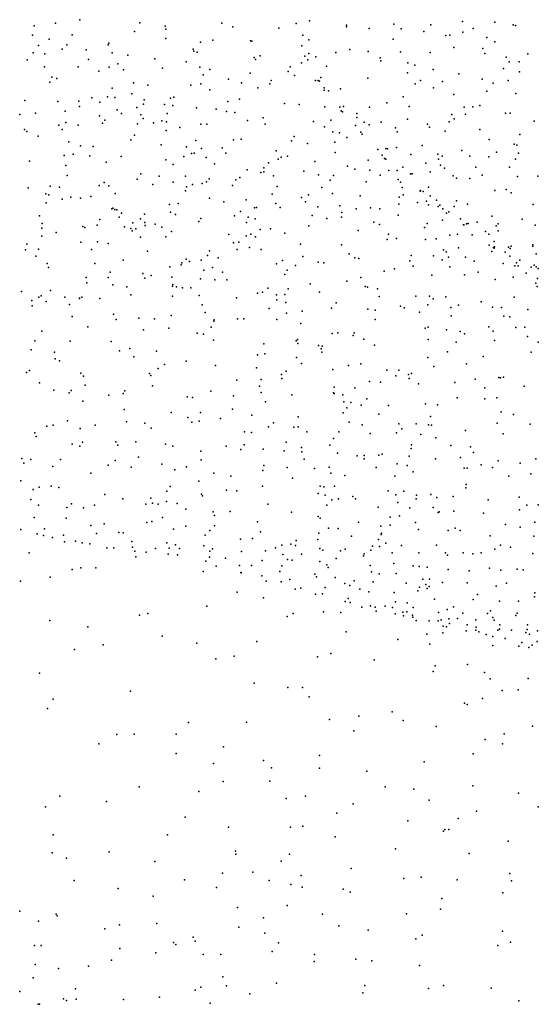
# Model space of a CAD drawing. Header units: metres. Extents: x -25 to 25, y -27.7 to 27.8.
# Drawn here: x -6.156 to -4.743, y -8.033 to -5.353 of the extents above; entities that cross this region are included whole.
import ezdxf

# ---------------------------------------------------------------- set-up
doc = ezdxf.new("R2010")
doc.units = ezdxf.units.M

msp = doc.modelspace()

# ---------------------------------------------------------------- linework, layer by layer
for p in [(-5.9915, -5.3529, 20.9897), (-5.3663, -5.3559, -6.1414), (-4.9499, -5.3578, 20.8876), (-6.1166, -5.3694, 0.1741), (-6.0585, -5.3626, -3.929), (-5.8428, -5.3852, -3.9385), (-5.8282, -5.3617, -6.2097), (-5.7594, -5.3706, -3.9383), (-5.7578, -5.3784, 0.7723), (-5.6055, -5.3626, 0.7432), (-5.5753, -5.3723, -6.1856), (-5.4499, -5.376, -3.8356), (-5.403, -5.3629, -3.5277), (-5.2657, -5.3674, -6.1381), (-5.2655, -5.3719, 0.5389), (-5.2043, -5.3769, -2.9377), (-5.1367, -5.3654, 15.9213), (-5.1171, -5.3775, -2.8253), (-5.0548, -5.3852, -1.4719), (-5.0362, -5.3665, -6.1751), (-4.9211, -5.3766, -6.218), (-4.8615, -5.3595, 16.2705), (-4.8121, -5.3667, -2.4709), (-4.8054, -5.3686, -6.2778), (-6.1206, -5.3946, 1.1394), (-6.0757, -5.4063, 0.9693), (-6.0124, -5.3944, -6.2105), (-5.7574, -5.4045, 16.4487), (-5.63, -5.4089, -1.2738), (-5.5273, -5.4101, 17.7536), (-5.5233, -5.4113, -3.9272), (-5.3846, -5.3952, -3.4269), (-5.3682, -5.4078, -4.0282), (-5.1385, -5.4055, -6.1697), (-4.9947, -5.396, -2.7024), (-4.9844, -5.3951, 0.3947), (-4.9491, -5.3866, -2.642), (-4.8836, -5.4018, -6.2897), (-6.1042, -5.4234, -0.3721), (-6.0398, -5.4332, 15.843), (-6.0276, -5.4211, 0.5429), (-5.9748, -5.4351, 0.3266), (-5.9151, -5.4211, 18.4377), (-5.9129, -5.4169, -1.1605), (-5.683, -5.4334, -4.0305), (-5.6817, -5.4386, -6.2222), (-5.6633, -5.4143, -3.9598), (-5.3876, -5.4238, -1.29), (-5.2561, -5.4339, -3.0634), (-4.973, -5.4283, -6.2614), (-4.894, -5.4311, -3.8746), (-4.8613, -5.4129, -2.5516), (-6.1355, -5.4621, -3.9817), (-6.1189, -5.4435, -4.0533), (-6.0876, -5.4457, -6.2042), (-5.9685, -5.4608, -0.0991), (-5.9034, -5.4434, 16.3563), (-5.8613, -5.4498, 0.5545), (-5.7876, -5.4593, -3.9723), (-5.6726, -5.4415, 16.5813), (-5.5172, -5.4562, -6.2156), (-5.5132, -5.4612, 17.0062), (-5.5006, -5.4512, 17.3435), (-5.3793, -5.4522, -3.7945), (-5.3709, -5.4623, -6.2008), (-5.368, -5.4447, -3.5368), (-5.3488, -5.4538, -3.3473), (-5.2949, -5.4424, -3.1366), (-5.2068, -5.4397, -6.183), (-5.1736, -5.4563, -2.9618), (-5.172, -5.4649, 15.7248), (-5.1182, -5.4406, -2.8783), (-5.0377, -5.4419, -2.7808), (-4.889, -5.4448, -6.3508), (-4.8309, -5.455, 16.1118), (-4.7721, -5.4454, -3.7755), (-6.0885, -5.4816, 20.9168), (-5.9967, -5.4809, -0.8924), (-5.9403, -5.493, -3.9801), (-5.9122, -5.4822, 3.8483), (-5.888, -5.4726, -6.214), (-5.8726, -5.4894, 18.7489), (-5.7669, -5.4844, 18.1244), (-5.702, -5.4672, 0.544), (-5.6655, -5.4823, 20.9533), (-5.6379, -5.4885, 17.9051), (-5.4188, -5.4816, 18.9963), (-5.3883, -5.4702, -3.8771), (-5.3205, -5.4793, -3.2637), (-5.0988, -5.4705, 19.0273), (-5.0798, -5.477, -6.2551), (-5.0296, -5.4885, 9.2307), (-4.8384, -5.4854, -2.5679), (-4.8227, -5.468, -6.436), (-4.795, -5.4679, -2.5097), (-6.068, -5.509, 3.5645), (-6.0548, -5.5127, 18.4749), (-5.6563, -5.5027, 18.9179), (-5.5873, -5.5147, -4.0008), (-5.5278, -5.4983, -4.0554), (-5.4704, -5.5186, -6.2428), (-5.4249, -5.4936, 15.4887), (-5.4074, -5.5049, 20.8541), (-5.3499, -5.5182, -3.8322), (-5.3428, -5.518, -3.6773), (-5.3356, -5.5106, -3.3986), (-5.2071, -5.5118, -6.2349), (-5.0996, -5.4974, -1.3573), (-5.0639, -5.518, 0.3313), (-4.9598, -5.5002, -6.3698), (-4.896, -5.5146, 15.9464), (-4.8251, -5.5181, -6.4977), (-4.7949, -5.4944, 0.2858), (-6.0732, -5.5226, -3.9963), (-5.9042, -5.5395, 5.8395), (-5.846, -5.5248, -6.2354), (-5.8064, -5.5314, 0.0732), (-5.6897, -5.5313, -6.2596), (-5.6621, -5.5276, -4.0121), (-5.6376, -5.5438, 4.0685), (-5.5513, -5.5245, 17.1641), (-5.5067, -5.5384, -3.9892), (-5.4748, -5.5275, -1.1981), (-5.3391, -5.5205, -3.4907), (-5.3266, -5.5444, -3.7622), (-5.3262, -5.5383, -3.5791), (-5.3147, -5.5466, -6.2574), (-5.2821, -5.5415, -3.2398), (-5.079, -5.5273, -2.902), (-5.0287, -5.5387, -6.378), (-5.0045, -5.5215, -3.9611), (-4.8661, -5.5256, 20.9436), (-6.1418, -5.5725, -4.4097), (-5.9589, -5.5659, -6.2178), (-5.9162, -5.5629, 3.6601), (-5.8961, -5.5647, -4.0204), (-5.8507, -5.5545, 15.5496), (-5.8167, -5.5708, -0.1363), (-5.7452, -5.5665, 16.6543), (-5.7358, -5.5635, -4.0265), (-5.5572, -5.5696, -6.2884), (-5.111, -5.5628, -6.3407), (-4.9729, -5.5569, -6.4413), (-4.8835, -5.5476, -2.6778), (-4.804, -5.5537, -2.5798), (-6.0518, -5.5753, 18.6497), (-5.9944, -5.5742, -4.0258), (-5.9932, -5.5888, 15.9131), (-5.9371, -5.5777, -0.5005), (-5.8904, -5.5983, 16.4962), (-5.8363, -5.5917, -6.2715), (-5.8188, -5.5829, 18.8742), (-5.7612, -5.5841, -6.2804), (-5.7388, -5.5861, 5.991), (-5.674, -5.5927, 17.7907), (-5.6202, -5.5962, 17.5477), (-5.589, -5.5755, 17.3954), (-5.4349, -5.5813, -3.9978), (-5.3943, -5.5841, -6.2796), (-5.3244, -5.5899, -4.0754), (-5.2835, -5.5912, -3.6749), (-5.2741, -5.5893, -3.3872), (-5.2031, -5.5913, 15.5407), (-5.1556, -5.5795, -3.0701), (-5.0954, -5.5895, -2.9925), (-4.9455, -5.5911, 0.2543), (-4.9216, -5.5904, -6.511), (-4.9029, -5.5862, -2.7409), (-6.1556, -5.6112, -4.767), (-6.113, -5.6076, -4.0662), (-6.0322, -5.6016, -6.2113), (-5.9384, -5.6144, -4.054), (-5.9235, -5.6259, 20.8509), (-5.8781, -5.6082, -4.2626), (-5.8258, -5.6119, 18.0223), (-5.8194, -5.6217, -0.2891), (-5.7544, -5.6081, 4.2068), (-5.5921, -5.6026, -4.0565), (-5.5696, -5.6056, 0.1972), (-5.4928, -5.6197, -4.048), (-5.3083, -5.6264, -1.2013), (-5.28, -5.6009, -3.7726), (-5.2761, -5.6035, -3.8559), (-5.2373, -5.6086, -6.3119), (-5.2373, -5.619, -3.3251), (-5.0998, -5.6238, -6.4071), (-4.9784, -5.6107, 15.7056), (-4.9722, -5.6224, -1.3753), (-4.9415, -5.61, -2.8163), (-4.8328, -5.6076, -6.5912), (-4.82, -5.6077, -2.6561), (-6.143, -5.6514, -5.211), (-6.0491, -5.64, 18.1953), (-6.0397, -5.6514, 3.4838), (-6.03, -5.6325, -4.0682), (-5.9967, -5.64, -4.4714), (-5.9304, -5.6343, 5.6772), (-5.8351, -5.6367, -4.069), (-5.7912, -5.6334, 5.7566), (-5.7688, -5.6284, 3.7796), (-5.7559, -5.6306, -4.069), (-5.7192, -5.6467, 15.4683), (-5.6622, -5.6375, -4.0782), (-5.6459, -5.6369, -4.2016), (-5.5355, -5.6275, -6.3213), (-5.4874, -5.6371, 15.443), (-5.3553, -5.6298, -3.9793), (-5.3253, -5.6448, 15.4381), (-5.2411, -5.6408, -3.6272), (-5.2176, -5.6316, 19.0986), (-5.2041, -5.6392, -3.2428), (-5.1716, -5.6318, -6.3595), (-5.1318, -5.6474, -4.0332), (-5.0451, -5.6375, -2.9843), (-5.0396, -5.6453, 19.0714), (-4.9856, -5.6313, -2.9035), (-4.9023, -5.6515, 18.9835), (-4.7548, -5.6288, 15.8463), (-6.1358, -5.6571, 4.0881), (-6.1055, -5.67, -4.1023), (-5.8532, -5.68, -0.5962), (-5.8432, -5.6671, -0.8941), (-5.7564, -5.6547, -6.3164), (-5.5734, -5.6802, 5.7675), (-5.5523, -5.6781, 5.9328), (-5.408, -5.6707, 4.1626), (-5.3027, -5.6577, 20.7167), (-5.2844, -5.6608, -6.3469), (-5.2647, -5.6739, -3.9211), (-5.227, -5.6587, -3.5522), (-5.2231, -5.6641, -3.7484), (-5.1278, -5.6582, -3.1347), (-4.9971, -5.6562, -6.5223), (-4.8773, -5.6792, -2.7988), (-4.7931, -5.6649, -6.6718), (-6.0214, -5.6853, -4.6973), (-5.9899, -5.6958, -6.2558), (-5.9552, -5.6978, 6.0915), (-5.7703, -5.6937, -4.0995), (-5.7017, -5.6989, 16.9326), (-5.6758, -5.6816, -1.1042), (-5.6601, -5.703, 17.1045), (-5.6038, -5.7018, -4.0994), (-5.4155, -5.6827, 0.1535), (-5.3716, -5.6899, -4.0431), (-5.2974, -5.6864, 4.4404), (-5.1801, -5.7061, -3.395), (-5.1583, -5.7037, -3.2922), (-5.1544, -5.7045, -6.4415), (-5.1298, -5.7011, -3.198), (-5.0592, -5.6956, -3.0819), (-4.8086, -5.6912, -3.8272), (-4.8017, -5.6945, 20.9656), (-6.0345, -5.7228, 18.8855), (-6.0102, -5.7186, -4.1171), (-5.9642, -5.7233, 16.0162), (-5.8797, -5.7253, -6.3189), (-5.7573, -5.7339, -6.3557), (-5.7087, -5.7252, 5.5959), (-5.6876, -5.7166, -0.2321), (-5.6804, -5.7157, -4.1064), (-5.6475, -5.7281, 4.4269), (-5.5942, -5.7161, 20.7631), (-5.4568, -5.7097, -4.0869), (-5.4521, -5.7322, 18.4529), (-5.4437, -5.7271, 4.4901), (-5.4265, -5.7244, -6.3768), (-5.2968, -5.7146, -6.3942), (-5.1686, -5.7217, 4.5497), (-5.1619, -5.7311, -3.6364), (-5.1582, -5.7325, -3.7242), (-5.0908, -5.7202, -6.5096), (-5.017, -5.7186, 4.5004), (-5.0151, -5.7324, 0.1402), (-5.0054, -5.724, 20.8046), (-4.9516, -5.7089, -2.9441), (-4.9298, -5.7243, -6.6367), (-4.878, -5.7262, -2.8532), (-4.8567, -5.7131, -6.6732), (-4.8052, -5.7328, -6.7197), (-4.7974, -5.7165, -2.7356), (-6.1293, -5.7375, -4.1434), (-6.03, -5.7494, -5.0432), (-5.9204, -5.7408, -4.123), (-5.7376, -5.7467, 17.6825), (-5.625, -5.7453, -6.3768), (-5.4911, -5.7561, -6.3845), (-5.4777, -5.7423, 18.6789), (-5.3515, -5.7389, 18.2967), (-5.2626, -5.7519, 18.7583), (-5.2429, -5.7601, -4.0079), (-5.2068, -5.7353, 4.2848), (-5.1123, -5.7546, -3.311), (-5.0499, -5.7432, -1.284), (-5.0097, -5.7485, -3.0831), (-4.9991, -5.7568, 18.3095), (-4.9136, -5.7546, 18.4739), (-4.8216, -5.7545, 18.6786), (-6.0262, -5.7767, 5.3864), (-5.8358, -5.7865, -4.6632), (-5.8259, -5.7724, -6.3541), (-5.7761, -5.7785, 16.8124), (-5.704, -5.7783, -6.3716), (-5.6392, -5.786, 18.7568), (-5.5564, -5.7824, -4.3717), (-5.5358, -5.7617, 4.0012), (-5.4985, -5.7686, 5.5675), (-5.4906, -5.7674, 18.2138), (-5.4645, -5.7777, 18.9127), (-5.3822, -5.7655, -4.0928), (-5.3421, -5.7755, 6.0416), (-5.3008, -5.7773, -4.0772), (-5.2025, -5.7623, -1.1977), (-5.1736, -5.7762, 20.6915), (-5.1503, -5.7634, -3.924), (-5.1273, -5.7636, -3.5175), (-5.0914, -5.772, 18.1778), (-5.0869, -5.7723, 18.7898), (-5.0374, -5.7672, -3.1572), (-4.9753, -5.7782, 18.9227), (-4.9658, -5.7841, -6.6566), (-4.9297, -5.7849, -3.0194), (-4.8964, -5.7757, -2.9511), (-4.8, -5.7799, -2.8099), (-4.7449, -5.7786, -2.7383), (-6.1324, -5.8103, -6.2148), (-6.0724, -5.8059, -4.1835), (-6.0471, -5.8084, -6.2686), (-5.9393, -5.8045, -6.3103), (-5.9256, -5.7958, 4.5067), (-5.9125, -5.8048, 20.6714), (-5.7932, -5.8011, -4.1344), (-5.7379, -5.795, -0.6309), (-5.701, -5.8076, -4.5267), (-5.6854, -5.8017, 18.3366), (-5.6583, -5.7991, -0.4022), (-5.6465, -5.7939, 3.8893), (-5.5759, -5.8041, -4.1179), (-5.5667, -5.7889, -6.3874), (-5.4542, -5.8072, -4.1046), (-5.3332, -5.8093, -6.4214), (-5.3102, -5.7899, 18.9362), (-5.2118, -5.7945, -6.4673), (-5.125, -5.7882, -6.5315), (-5.1183, -5.795, 19.0277), (-5.1142, -5.8093, 5.9045), (-5.0422, -5.8091, -3.2692), (-6.0849, -5.8268, -5.5852), (-6.0764, -5.8299, 18.067), (-6.0162, -5.8359, 5.9936), (-5.9903, -5.839, -4.1832), (-5.9623, -5.8337, 19.0339), (-5.8952, -5.8263, 17.9826), (-5.7039, -5.8185, 4.5714), (-5.6391, -5.8384, -4.1302), (-5.4684, -5.8275, -6.3991), (-5.3884, -5.8364, 4.7349), (-5.3693, -5.8295, 17.9946), (-5.3034, -5.8261, 5.5217), (-5.2281, -5.8325, -4.2437), (-5.1221, -5.8356, -3.9685), (-5.1114, -5.8293, -4.1426), (-5.0649, -5.82, -3.8934), (-5.0638, -5.8175, -3.5812), (-5.057, -5.8201, -3.7158), (-5.0382, -5.8319, -3.8143), (-4.8615, -5.8179, 4.4956), (-4.8312, -5.815, -2.9134), (-4.8176, -5.8242, 18.1444), (-6.0837, -5.8509, 4.7349), (-6.0403, -5.8417, 20.5903), (-5.9044, -5.8675, 16.2971), (-5.9024, -5.8661, -4.1744), (-5.7474, -5.8556, -6.3789), (-5.7239, -5.8528, 20.6211), (-5.5993, -5.8486, 5.3657), (-5.5389, -5.8433, 20.5751), (-5.516, -5.8647, 15.4056), (-5.5108, -5.864, -0.2487), (-5.4583, -5.8528, 19.1029), (-5.4459, -5.864, 6.1535), (-5.3777, -5.8485, 4.1426), (-5.3439, -5.8623, -1.144), (-5.2837, -5.8595, -6.4595), (-5.2396, -5.8673, -4.0884), (-5.2007, -5.865, -6.5208), (-5.1749, -5.8676, 0.028), (-5.1229, -5.8553, -6.5768), (-5.0727, -5.8507, 4.7413), (-5.0478, -5.8469, -6.6313), (-5.0423, -5.8568, 5.6881), (-5.0209, -5.8441, -3.3583), (-5.0158, -5.861, -3.4787), (-5.0116, -5.8576, 4.3814), (-5.0035, -5.8676, -3.6456), (-4.9725, -5.8614, 5.9398), (-4.9662, -5.8457, -3.1818), (-4.9365, -5.8553, -6.7162), (-4.7573, -5.8555, -2.864), (-6.1019, -5.8864, -6.2523), (-5.8964, -5.8697, -6.3404), (-5.8907, -5.8702, 16.1035), (-5.8847, -5.8902, 4.7789), (-5.8784, -5.8796, 6.0592), (-5.8266, -5.8946, -4.1822), (-5.8154, -5.8826, 16.6761), (-5.745, -5.8769, -4.1532), (-5.7315, -5.883, 18.0895), (-5.6619, -5.8942, -6.3969), (-5.5705, -5.8871, -1.0614), (-5.5544, -5.875, -4.127), (-5.5338, -5.8906, 5.0243), (-5.5141, -5.8949, -4.5163), (-5.3594, -5.8854, -4.1055), (-5.3189, -5.8936, 5.1581), (-5.2791, -5.8906, 15.3649), (-5.2785, -5.8778, 4.9297), (-5.1248, -5.8845, 17.9034), (-4.993, -5.8791, -3.5432), (-4.9865, -5.876, -3.79), (-4.9553, -5.8948, -3.8648), (-4.8702, -5.8872, 17.8882), (-6.0957, -5.9201, 3.3806), (-6.0946, -5.9077, -4.264), (-5.9837, -5.9153, -5.479), (-5.9784, -5.918, -6.3226), (-5.9443, -5.9119, 20.4624), (-5.9377, -5.897, -5.1924), (-5.87, -5.9164, 16.452), (-5.8532, -5.9211, 18.6462), (-5.8471, -5.9059, 4.9893), (-5.8146, -5.9046, -6.3784), (-5.8141, -5.9132, 18.2369), (-5.7863, -5.9097, 18.8756), (-5.7681, -5.9179, 15.5864), (-5.6676, -5.9023, -4.1432), (-5.5376, -5.9044, 17.234), (-5.4725, -5.9217, -4.1226), (-5.3682, -5.9135, -6.4384), (-5.1908, -5.9042, 5.3294), (-5.1755, -5.9106, 5.0522), (-5.0535, -5.9186, 15.3875), (-5.046, -5.9078, -4.0147), (-5.0041, -5.8984, -3.9377), (-4.9468, -5.9112, -3.3985), (-4.9461, -5.9116, -3.6238), (-4.9391, -5.9088, -3.7217), (-4.9343, -5.9073, -3.3289), (-4.9101, -5.9035, -3.2033), (-4.8576, -5.9142, -3.9304), (-4.8522, -5.9082, -3.1047), (-4.7871, -5.8954, -2.9774), (-4.7514, -5.9124, 5.9763), (-6.0954, -5.942, 5.6759), (-6.056, -5.9321, -6.2946), (-5.8496, -5.9272, 15.949), (-5.8397, -5.9222, 15.7381), (-5.8262, -5.9444, -5.0017), (-5.7579, -5.9438, -6.3927), (-5.7418, -5.9293, 20.4184), (-5.5862, -5.9375, 3.9559), (-5.5389, -5.9413, 17.6351), (-5.5259, -5.9363, -0.432), (-5.5131, -5.9436, 17.4615), (-5.501, -5.9241, 19.4001), (-5.4337, -5.9336, 17.8244), (-5.2337, -5.9265, 6.1584), (-5.1513, -5.9365, -4.0913), (-5.1296, -5.9482, -6.6284), (-4.9841, -5.9391, -4.0482), (-4.9632, -5.937, 17.7066), (-4.9233, -5.9385, -3.9549), (-4.8871, -5.9293, -3.8658), (-4.8777, -5.937, -3.79), (-4.8522, -5.9276, 4.7503), (-6.1361, -5.9635, 20.3541), (-5.9889, -5.9582, 5.7941), (-5.9442, -5.9579, 3.5907), (-5.9143, -5.9618, 18.0926), (-5.5732, -5.9604, 16.9671), (-5.5587, -5.958, -0.6019), (-5.5299, -5.9733, -4.1384), (-5.3913, -5.9639, -0.2337), (-5.2788, -5.9655, -0.123), (-5.1548, -5.9511, -1.206), (-5.0507, -5.9512, -6.6911), (-5.0216, -5.9494, -0.0064), (-4.9606, -5.9741, -1.3003), (-4.8771, -5.9668, 4.4019), (-4.8653, -5.9725, -6.7968), (-4.8633, -5.9747, -3.4039), (-4.8632, -5.9564, -3.7009), (-4.8625, -5.9707, -3.5661), (-4.8248, -5.9718, 5.5939), (-4.82, -5.9754, -3.8106), (-4.8173, -5.9689, -3.1846), (-4.7583, -5.9696, -6.8373), (-4.7578, -5.9655, -3.0667), (-6.14, -5.979, -4.3326), (-6.1116, -5.9964, -5.7523), (-6.1042, -5.9775, -6.2653), (-5.9603, -5.9783, 19.3058), (-5.8078, -5.9833, -4.2086), (-5.6439, -5.9946, -6.4067), (-5.6391, -5.9816, -4.8379), (-5.6147, -6.0007, 19.1483), (-5.5631, -5.978, 19.5384), (-5.4976, -5.9782, 20.315), (-5.3847, -5.9974, 17.5948), (-5.2587, -5.99, -4.1118), (-5.2425, -6.0008, -4.6027), (-5.0895, -5.9945, -4.3858), (-5.029, -5.9951, 5.1937), (-5.0013, -5.979, 5.0251), (-4.9939, -5.9849, -4.2016), (-4.9881, -5.9993, 20.7145), (-4.9418, -5.9988, -6.7726), (-4.87, -5.9841, -4.0005), (-4.8331, -5.9858, -3.9311), (-4.8207, -5.9969, -3.3063), (-4.7493, -5.9899, 0.0085), (-6.0812, -6.0165, -4.3422), (-6.0769, -6.0275, 20.2218), (-5.9511, -6.0167, -6.3352), (-5.8735, -6.0069, -6.3636), (-5.7464, -6.0256, -4.1947), (-5.7162, -6.0198, 3.8669), (-5.7141, -6.0142, -6.3962), (-5.7026, -6.005, 20.1692), (-5.6932, -6.011, 6.1463), (-5.6616, -6.0077, 16.7762), (-5.6305, -6.0275, -4.1642), (-5.4564, -6.0172, -6.4296), (-5.4402, -6.0087, -4.1276), (-5.4047, -6.0217, 4.1226), (-5.3431, -6.0124, 19.4239), (-5.3276, -6.0143, -6.5031), (-5.2319, -6.0029, -6.5671), (-5.0932, -6.0093, -6.6716), (-5.0845, -6.0238, 17.5022), (-5.0053, -6.0068, -4.1025), (-4.9846, -6.0254, 17.3244), (-4.9179, -6.0104, 15.404), (-4.839, -6.0167, 17.1052), (-4.8071, -6.0229, -3.488), (-4.8027, -6.0143, -4.0255), (-4.7977, -6.0226, -3.5853), (-4.7934, -6.0076, -3.7363), (-4.7624, -6.0265, 16.9608), (-4.7546, -6.0212, -3.9349), (-4.7495, -6.0257, -3.176), (-5.9742, -6.0546, 20.0797), (-5.9143, -6.0548, 18.8771), (-5.9089, -6.0399, -4.2733), (-5.8204, -6.0439, 19.6911), (-5.798, -6.0493, 19.8818), (-5.741, -6.0538, 16.1031), (-5.6542, -6.0342, 19.8103), (-5.603, -6.0396, 20.0515), (-5.4336, -6.0464, 17.083), (-5.4273, -6.035, -4.8521), (-5.2269, -6.0544, 4.2399), (-5.1634, -6.0369, 6.2519), (-5.1347, -6.0308, -4.1191), (-5.0329, -6.0481, 4.3041), (-4.9438, -6.0473, -4.111), (-4.9074, -6.04, 5.3019), (-4.8118, -6.0535, -4.018), (-4.7765, -6.043, -3.3647), (-4.7437, -6.0296, -3.8071), (-5.9728, -6.0691, 19.6047), (-5.9016, -6.0745, -5.4231), (-5.8639, -6.0796, -6.3604), (-5.8145, -6.0563, -4.243), (-5.7392, -6.0781, 15.9319), (-5.7389, -6.0732, -5.1794), (-5.729, -6.0802, 15.7339), (-5.6631, -6.0577, -5.0422), (-5.6245, -6.0613, 15.515), (-5.5916, -6.0612, -6.4094), (-5.365, -6.0719, -6.4803), (-5.2651, -6.0642, 20.4441), (-5.2147, -6.0787, 17.4009), (-5.2085, -6.0805, -4.8773), (-4.8606, -6.0596, -6.8082), (-4.7499, -6.07, -4.1045), (-4.7465, -6.0787, -3.4379), (-4.7457, -6.0572, -3.2712), (-6.151, -6.0923, 3.3932), (-6.1038, -6.1083, 19.6908), (-6.0971, -6.1046, 19.9023), (-6.0722, -6.0903, -6.2766), (-6.0328, -6.1077, 18.4443), (-5.986, -6.1077, -5.6311), (-5.8529, -6.1018, 5.8735), (-5.7394, -6.1051, -4.222), (-5.7125, -6.083, 16.2744), (-5.69, -6.0829, 16.5823), (-5.6668, -6.1038, -6.397), (-5.5084, -6.0975, -4.1474), (-5.4947, -6.0946, -0.8334), (-5.48, -6.0835, 19.8356), (-5.4561, -6.1015, 15.4174), (-5.4335, -6.1004, 20.1938), (-5.4249, -6.0853, -6.4421), (-5.3391, -6.0945, -4.1285), (-5.1814, -6.085, -6.6209), (-5.1764, -6.1066, -1.2099), (-5.077, -6.1049, -0.135), (-5.0392, -6.1049, -4.1441), (-4.9948, -6.107, -4.7511), (-4.8089, -6.1077, -6.8332), (-6.1225, -6.1174, -4.4184), (-6.1213, -6.1317, -6.2427), (-6.0837, -6.1196, 18.2454), (-6.0204, -6.1276, 18.6926), (-5.9928, -6.111, -6.3121), (-5.9927, -6.1113, 3.5904), (-5.9371, -6.1119, -4.3213), (-5.6591, -6.1289, -4.1877), (-5.5655, -6.1095, 6.2357), (-5.4549, -6.1157, 20.0101), (-5.4306, -6.1226, -0.6916), (-5.2942, -6.1236, 19.3063), (-5.1184, -6.1322, -4.1382), (-5.0442, -6.1289, 15.3918), (-5.03, -6.1128, -6.7429), (-4.9817, -6.1358, 6.3226), (-4.9607, -6.1296, -4.1473), (-4.8991, -6.121, -6.8108), (-4.8684, -6.1355, 16.9335), (-6.013, -6.1611, -4.3836), (-5.9, -6.1539, -6.341), (-5.7427, -6.1582, -6.38), (-5.6506, -6.1496, 16.4204), (-5.476, -6.1392, -6.4316), (-5.4286, -6.1515, -1.0657), (-5.3861, -6.1464, -5.0875), (-5.3061, -6.1377, 15.3772), (-5.2072, -6.1409, 17.1896), (-5.1877, -6.1433, -4.1317), (-5.1089, -6.1375, -6.6886), (-5.0669, -6.1487, -4.9711), (-4.9804, -6.1589, -6.7909), (-4.8433, -6.1365, -4.1557), (-4.8374, -6.1598, -4.5072), (-4.8206, -6.1614, -4.2946), (-4.7721, -6.1418, -4.1731), (-5.9697, -6.1887, -6.3048), (-5.8932, -6.1692, -4.3289), (-5.831, -6.165, -6.3643), (-5.7888, -6.1668, 3.8615), (-5.6344, -6.1894, 16.0487), (-5.6265, -6.1734, 15.645), (-5.6261, -6.17, 4.0019), (-5.5629, -6.1666, 16.6863), (-5.5449, -6.1672, -6.4165), (-5.455, -6.1684, -4.1462), (-5.3898, -6.1798, 16.9095), (-5.1875, -6.1687, -6.6345), (-5.0436, -6.1898, -4.1667), (-4.8783, -6.1892, -6.8254), (-4.7795, -6.1894, -4.7406), (-6.0955, -6.2002, -4.4591), (-5.8189, -6.1965, -4.3041), (-5.7498, -6.1924, -4.2643), (-5.6722, -6.2062, -4.2272), (-5.6551, -6.2084, -5.3069), (-5.3049, -6.2066, 19.5084), (-5.2892, -6.2051, 20.3016), (-5.2478, -6.2125, 17.0356), (-5.2449, -6.2048, -6.587), (-5.0512, -6.1925, 17.0247), (-4.9933, -6.1973, -5.1251), (-4.9561, -6.2014, -4.1852), (-4.9443, -6.2079, 20.6256), (-4.8659, -6.2003, 15.4205), (-4.8041, -6.1903, -6.8458), (-4.773, -6.2153, -4.2312), (-6.1141, -6.2265, -6.2184), (-6.0179, -6.2282, -6.2687), (-5.9068, -6.2285, 3.7565), (-5.6281, -6.2247, 15.8962), (-5.4905, -6.2354, -4.1737), (-5.4026, -6.2273, -6.4454), (-5.3992, -6.2235, -5.2656), (-5.398, -6.2339, -4.1543), (-5.3416, -6.2393, 4.1934), (-5.332, -6.2411, -6.5135), (-5.2187, -6.2225, -5.2497), (-5.1895, -6.2389, -4.1608), (-5.0434, -6.2234, -6.7429), (-4.9666, -6.2301, -6.7999), (-4.8621, -6.2262, -4.2151), (-4.7438, -6.2309, -0.1097), (-6.124, -6.2513, -4.5143), (-6.0607, -6.2576, 3.5838), (-5.8837, -6.2542, -6.304), (-5.8555, -6.2476, -4.3463), (-5.8449, -6.2701, -5.5224), (-5.7828, -6.2546, -6.3351), (-5.5079, -6.2654, 15.5901), (-5.4876, -6.262, -6.4143), (-5.3347, -6.2488, -0.7132), (-5.3328, -6.2578, -4.1653), (-4.9909, -6.2567, -4.2109), (-4.8931, -6.2697, -6.8178), (-4.7629, -6.2573, -6.8539), (-6.0589, -6.2762, 18.7371), (-6.0471, -6.2811, -6.2312), (-5.7615, -6.2915, -4.3132), (-5.7021, -6.282, -4.2752), (-5.6227, -6.2944, -4.2352), (-5.4021, -6.2723, 15.4763), (-5.3881, -6.2888, 6.3314), (-5.2604, -6.2936, -4.1797), (-5.2264, -6.2897, -6.5994), (-5.0443, -6.2719, -5.3407), (-5.0281, -6.2966, -6.752), (-4.9391, -6.2895, 16.8067), (-6.1368, -6.3127, -5.837), (-6.1288, -6.3076, -6.1807), (-5.9896, -6.3145, 18.9453), (-5.9816, -6.3228, -4.4769), (-5.802, -6.3158, 3.9116), (-5.7984, -6.3212, -6.2994), (-5.7784, -6.302, 19.1625), (-5.5108, -6.3004, 16.5784), (-5.443, -6.3188, -4.1893), (-5.4302, -6.3098, 19.3141), (-5.3031, -6.3051, -1.1817), (-5.1559, -6.3071, 16.8723), (-5.1317, -6.3224, 20.4138), (-5.1231, -6.3069, -6.6805), (-5.0967, -6.3183, -0.3476), (-5.0887, -6.3159, 4.2955), (-6.102, -6.3415, -4.5849), (-5.9771, -6.3475, -6.2244), (-5.7943, -6.3496, -4.3594), (-5.5642, -6.3341, -6.3585), (-5.5026, -6.3499, 16.3061), (-5.498, -6.3325, -6.3891), (-5.4416, -6.3293, -5.4374), (-5.2026, -6.3377, -4.1956), (-5.1728, -6.3393, -6.6412), (-5.0948, -6.3298, -4.2227), (-5.0698, -6.344, -6.7194), (-4.9705, -6.3399, -6.7942), (-4.9154, -6.3311, -0.201), (-4.8505, -6.327, -4.2882), (-4.8458, -6.3276, -5.3765), (-4.8384, -6.3257, 4.3678), (-4.7822, -6.3499, -4.3186), (-6.0623, -6.361, -6.1939), (-6.0209, -6.3682, -4.5458), (-6.0159, -6.3621, 5.5021), (-5.9131, -6.3747, 3.8201), (-5.8743, -6.3698, -6.2517), (-5.8693, -6.3628, -4.4141), (-5.6351, -6.3639, -6.3209), (-5.5734, -6.3766, 6.2227), (-5.4978, -6.3675, 16.1108), (-5.4147, -6.3735, -6.4112), (-5.3007, -6.3688, -5.4967), (-5.2992, -6.3532, -6.5208), (-5.2988, -6.3699, -0.9114), (-5.2756, -6.3735, 19.7648), (-5.2428, -6.3551, -6.5768), (-4.8889, -6.3544, 6.4999), (-5.9838, -6.3914, -5.6993), (-5.6997, -6.3789, 5.9505), (-5.6851, -6.3808, -4.3083), (-5.4863, -6.3929, 15.773), (-5.2727, -6.3931, 6.3875), (-5.2534, -6.3944, 20.1728), (-5.2253, -6.402, 4.276), (-5.2105, -6.3849, 19.4434), (-5.151, -6.403, -4.2382), (-5.0505, -6.3983, -4.2686), (-5.0179, -6.4008, -1.3274), (-4.9643, -6.3818, -4.2854), (-4.8893, -6.385, 16.675), (-4.8561, -6.3821, -6.8235), (-5.8707, -6.4142, 19.1057), (-5.743, -6.4221, -4.3782), (-5.6629, -6.4219, 19.2565), (-5.5762, -6.4129, -6.3109), (-5.5232, -6.429, -4.2718), (-5.2751, -6.4224, -4.2366), (-5.2645, -6.4094, 16.7119), (-5.1779, -6.4266, -6.6172), (-4.844, -6.4199, -5.5672), (-4.8109, -6.4277, 20.5231), (-6.0648, -6.456, 18.8225), (-6.0256, -6.4447, -6.144), (-5.9501, -6.4566, -6.1529), (-5.8651, -6.4473, -4.4891), (-5.8146, -6.4506, -6.2086), (-5.6973, -6.4357, -5.564), (-5.6871, -6.4481, -6.2442), (-5.6666, -6.4457, -4.3513), (-5.6092, -6.4382, -4.3075), (-5.4648, -6.4502, -6.3331), (-5.3972, -6.4339, -6.3768), (-5.2587, -6.4479, 19.9963), (-5.2229, -6.4559, -1.2886), (-5.1234, -6.4525, -6.6529), (-5.0763, -6.4531, -0.4559), (-5.0425, -6.4557, 15.4393), (-5.0371, -6.4329, -6.7245), (-5.0339, -6.4561, -4.3205), (-4.8557, -6.4507, -6.805), (-4.7652, -6.4541, -6.8278), (-6.1144, -6.4769, -6.0774), (-6.0821, -6.4592, -4.6969), (-5.9906, -6.4651, -4.6229), (-5.7974, -6.4646, -4.4543), (-5.5436, -6.4748, -5.5961), (-5.5241, -6.4766, -6.2856), (-5.4783, -6.4606, 4.1987), (-5.4088, -6.462, -4.2617), (-5.3971, -6.4606, 15.6492), (-5.3735, -6.4741, 19.3268), (-5.2863, -6.4748, 16.4946), (-5.201, -6.4793, -6.5731), (-5.1292, -6.4775, -4.3024), (-5.1153, -6.466, 16.6091), (-5.0628, -6.4815, -5.6791), (-4.9413, -6.4708, -6.7716), (-4.8387, -6.4804, -4.4069), (-6.111, -6.4873, -4.7548), (-6.0132, -6.5079, 3.7611), (-5.9843, -6.5026, -6.1026), (-5.8938, -6.5018, -4.5731), (-5.8881, -6.5104, -6.128), (-5.8391, -6.5016, 5.528), (-5.7586, -6.5081, -6.1698), (-5.5447, -6.5095, 6.0275), (-5.4295, -6.5023, 15.8847), (-5.3111, -6.5107, -6.4441), (-5.3014, -6.4929, -1.1478), (-5.0884, -6.5102, 19.4783), (-5.0223, -6.4913, 6.4977), (-4.9812, -6.5113, -4.3799), (-5.9915, -6.5134, 5.4346), (-5.7386, -6.5132, -4.4608), (-5.6619, -6.5273, -4.4229), (-5.593, -6.5134, -4.3702), (-5.5536, -6.5228, -6.2313), (-5.4928, -6.5214, -4.3402), (-5.4351, -6.5263, -6.2886), (-5.3878, -6.5172, -4.3016), (-5.3874, -6.5288, -5.6768), (-5.2905, -6.5322, 16.2696), (-5.1772, -6.5381, -0.8185), (-5.1689, -6.5354, -4.3362), (-5.0892, -6.5197, -6.6548), (-4.9276, -6.5152, 16.5105), (-4.9195, -6.5306, -4.4211), (-6.1498, -6.5475, -4.8858), (-6.1444, -6.5597, -5.9818), (-6.1252, -6.5502, 5.3541), (-6.0443, -6.5501, -6.046), (-5.8959, -6.5525, -4.6588), (-5.8318, -6.5435, -4.5841), (-5.7686, -6.5623, -6.119), (-5.6612, -6.5508, -6.1544), (-5.381, -6.5486, 6.2932), (-5.2369, -6.54, -6.5116), (-5.2175, -6.5478, 15.5198), (-5.2172, -6.5388, 19.3795), (-5.1273, -6.5619, -6.6046), (-5.0945, -6.541, 19.7631), (-5.0235, -6.5483, 19.6214), (-4.9549, -6.5447, -0.3814), (-4.8988, -6.5642, 4.3442), (-4.8523, -6.5533, 6.6121), (-4.7929, -6.5599, -4.4878), (-4.75, -6.5484, -6.8053), (-6.0651, -6.569, -4.8595), (-5.9621, -6.5866, -6.0381), (-5.9151, -6.5651, 19.0616), (-5.8523, -6.5711, -6.0883), (-5.7335, -6.5778, -5.6792), (-5.7013, -6.5697, -4.4923), (-5.6268, -6.5871, 19.2644), (-5.4937, -6.5795, -4.3929), (-5.4908, -6.5666, -6.221), (-5.4274, -6.5713, -4.3603), (-5.3529, -6.574, -6.337), (-5.313, -6.5709, -4.3542), (-5.3087, -6.5868, 16.0676), (-5.185, -6.5712, -6.5509), (-5.1001, -6.5659, 16.4144), (-5.0839, -6.5836, 20.0608), (-4.9452, -6.5734, -5.7864), (-4.9371, -6.573, -6.7364), (-4.8677, -6.5719, 20.312), (-4.7632, -6.5888, 16.4005), (-6.153, -6.6078, -5.9148), (-5.6677, -6.609, 4.096), (-5.5807, -6.5956, 5.6506), (-5.4126, -6.6008, -6.2348), (-5.2699, -6.5935, -6.4471), (-5.1341, -6.5953, -1.3509), (-4.9394, -6.6179, -4.4874), (-4.8234, -6.5956, -6.7681), (-6.1189, -6.6319, -5.8044), (-6.1023, -6.6248, -5.0003), (-6.0695, -6.6222, -5.9471), (-6.049, -6.6261, -4.9522), (-5.9239, -6.6454, -5.9784), (-5.7552, -6.636, -4.6583), (-5.7454, -6.623, -6.0626), (-5.6604, -6.6444, -4.5726), (-5.592, -6.6335, -4.493), (-5.5642, -6.6351, -6.1025), (-5.4948, -6.6222, -6.1571), (-5.343, -6.6428, 6.1309), (-5.3369, -6.6225, 4.2713), (-5.3274, -6.6244, 15.8977), (-5.2984, -6.6222, -4.4076), (-5.1517, -6.6347, 16.1648), (-5.1095, -6.6364, -5.8514), (-4.9403, -6.6265, 19.7418), (-6.1249, -6.6585, -5.857), (-6.0146, -6.6702, 5.2921), (-5.8748, -6.657, -4.8399), (-5.8118, -6.6716, 5.3494), (-5.7989, -6.6549, -4.749), (-5.7936, -6.6685, -5.9854), (-5.7781, -6.671, 4.0031), (-5.7561, -6.6638, 19.1724), (-5.7269, -6.6696, -6.0076), (-5.6579, -6.6487, 5.4556), (-5.4795, -6.6718, -6.1015), (-5.3235, -6.6469, -6.2865), (-5.3054, -6.66, 5.9371), (-5.2872, -6.6572, -1.2285), (-5.2484, -6.6506, -1.0374), (-5.2413, -6.657, -6.4008), (-5.1309, -6.6459, -4.4575), (-5.1257, -6.6664, -6.5251), (-5.0758, -6.6573, 19.4227), (-5.0746, -6.6466, -6.588), (-5.0356, -6.6455, -4.4854), (-5.0197, -6.6536, 16.2441), (-4.9751, -6.6501, -6.6716), (-4.8797, -6.6597, 20.1022), (-4.7956, -6.6521, -0.2856), (-6.1048, -6.6739, -5.1066), (-6.027, -6.6801, -5.0453), (-5.9817, -6.6816, -5.8998), (-5.9518, -6.6738, -4.9595), (-5.703, -6.6853, -4.7057), (-5.6289, -6.6927, -5.9923), (-5.5828, -6.6915, -4.6008), (-5.4153, -6.6936, -4.5008), (-5.3189, -6.6744, -4.4718), (-5.1791, -6.6792, -6.466), (-5.0928, -6.6814, -4.5161), (-5.0298, -6.6806, 15.452), (-5.0158, -6.6937, -4.5778), (-5.0128, -6.6923, -6.6014), (-4.973, -6.6903, -1.4031), (-4.8924, -6.6955, -4.6002), (-4.7945, -6.6864, -4.6285), (-4.7746, -6.6737, -5.8514), (-4.7432, -6.6735, 19.7905), (-6.1166, -6.708, -5.2049), (-6.0287, -6.7099, -5.8375), (-5.9252, -6.7253, -5.8445), (-5.8091, -6.7213, -4.9191), (-5.7957, -6.7183, -5.7449), (-5.7671, -6.708, -5.9134), (-5.6253, -6.7025, -4.657), (-5.508, -6.7194, -6.0134), (-5.343, -6.7051, -6.1717), (-5.3375, -6.7094, 5.6659), (-5.2333, -6.7208, -4.5602), (-5.147, -6.7066, 6.3301), (-5.1212, -6.7027, 4.3218), (-5.078, -6.7214, -4.6168), (-4.7523, -6.7201, 15.4059), (-6.1521, -6.7404, -5.5402), (-6.1083, -6.7518, -5.459), (-6.0884, -6.7388, -5.6723), (-5.9616, -6.7297, -5.1022), (-5.9467, -6.7511, -5.7773), (-5.8858, -6.7485, -5.1072), (-5.8737, -6.7498, 19.0627), (-5.7368, -6.7398, -4.9037), (-5.703, -6.7315, -4.8144), (-5.6378, -6.7432, -4.7762), (-5.6254, -6.7303, -5.9095), (-5.4995, -6.7467, -4.6781), (-5.3413, -6.7501, -6.1044), (-5.3143, -6.737, -4.6001), (-5.288, -6.738, -6.2014), (-5.1719, -6.7312, -6.4068), (-5.1702, -6.75, -5.9467), (-5.1466, -6.7282, -4.5938), (-5.0696, -6.7404, -6.503), (-4.9888, -6.743, 16.0926), (-4.9697, -6.7365, -4.6504), (-4.9563, -6.7433, -6.5996), (-4.833, -6.7264, -6.6656), (-4.793, -6.7338, -4.6819), (-6.0912, -6.757, -5.5932), (-6.0659, -6.762, -5.3662), (-6.0368, -6.7555, -5.2943), (-6.0333, -6.7735, -5.4503), (-6.0033, -6.7724, 18.9235), (-5.9856, -6.7764, -5.6126), (-5.8502, -6.7734, -5.1809), (-5.7546, -6.7769, -5.7623), (-5.6506, -6.7562, -4.8576), (-5.5539, -6.7664, 4.1772), (-5.5217, -6.7644, -4.7505), (-5.4024, -6.7705, -5.965), (-5.3435, -6.7673, -4.6778), (-5.2522, -6.7586, -4.6495), (-5.1784, -6.7675, -4.6666), (-5.1713, -6.7537, 6.1801), (-5.1587, -6.7771, 15.5886), (-4.8747, -6.758, 6.6689), (-4.7551, -6.7583, 6.78), (-6.1295, -6.8035, 3.7317), (-5.9643, -6.7797, -5.3569), (-5.9186, -6.7903, -5.5659), (-5.8989, -6.7906, -5.3809), (-5.8488, -6.7881, -5.2938), (-5.8422, -6.7989, -5.5012), (-5.8116, -6.8017, -5.3936), (-5.7854, -6.7922, -5.6543), (-5.749, -6.7907, -5.1821), (-5.7317, -6.7823, -5.0916), (-5.72, -6.7923, -5.687), (-5.6542, -6.7847, 5.28), (-5.638, -6.7996, -5.0971), (-5.6306, -6.7925, -5.7334), (-5.552, -6.7998, -4.9766), (-5.4861, -6.7988, -5.8233), (-5.4588, -6.7904, -4.8182), (-5.4417, -6.7828, -5.9018), (-5.4176, -6.7806, 4.2539), (-5.4046, -6.784, -4.7274), (-5.3378, -6.7922, -4.7532), (-5.3303, -6.7968, -6.0101), (-5.2816, -6.7983, -6.0992), (-5.2688, -6.7941, 4.2961), (-5.1998, -6.7969, 15.7544), (-5.1945, -6.7858, -6.2653), (-5.176, -6.7862, 19.3343), (-5.1409, -6.8036, -6.3268), (-5.1161, -6.7843, -6.4032), (-5.0683, -6.8039, -4.7796), (-5.0205, -6.7832, -4.7206), (-4.9964, -6.8035, -0.6087), (-4.9482, -6.8039, 19.4207), (-4.9212, -6.8061, -4.8), (-4.8992, -6.8038, -6.5673), (-4.8613, -6.7943, 4.3678), (-4.8462, -6.7826, -4.7647), (-4.8186, -6.7884, -6.6163), (-4.7582, -6.8052, -4.8233), (-5.8397, -6.8149, 5.2024), (-5.7515, -6.8077, -5.4734), (-5.7262, -6.8096, -5.5403), (-5.6486, -6.8266, -5.5293), (-5.6385, -6.8154, -5.2244), (-5.5956, -6.8182, -5.6323), (-5.4951, -6.8247, -5.7139), (-5.4393, -6.8081, -5.9114), (-5.4264, -6.8218, -4.9336), (-5.414, -6.8238, -5.7972), (-5.3878, -6.8073, -4.8488), (-5.3386, -6.8278, 19.2959), (-5.2942, -6.8196, -4.8541), (-5.2193, -6.8122, -6.1742), (-5.2173, -6.8069, -4.7906), (-4.9901, -6.8099, -6.5114), (-6.0129, -6.8489, 5.1769), (-5.9896, -6.8446, -5.7675), (-5.9482, -6.8445, 3.8393), (-5.6558, -6.8549, 4.0946), (-5.6202, -6.8404, -5.4122), (-5.5571, -6.8386, -5.2064), (-5.5537, -6.8578, -5.43), (-5.5524, -6.8586, -5.3285), (-5.5246, -6.8379, -5.6427), (-5.4474, -6.8548, -5.0987), (-5.442, -6.8389, -5.0252), (-5.3189, -6.8365, -5.9219), (-5.3153, -6.8436, -4.9234), (-5.2008, -6.8379, -1.0128), (-5.1971, -6.8553, -4.9012), (-5.1367, -6.833, -4.8382), (-5.0837, -6.8393, -0.8178), (-5.0675, -6.8406, -6.3702), (-5.0457, -6.8426, 15.9098), (-4.9886, -6.849, -4.8694), (-4.9318, -6.8524, -6.4936), (-4.8759, -6.8453, 16.0351), (-4.8456, -6.8508, -0.4008), (-4.8006, -6.8482, -4.8841), (-4.7844, -6.8501, -6.5606), (-6.1532, -6.8811, -5.7928), (-6.0727, -6.8699, 18.7845), (-5.4958, -6.8663, -5.5582), (-5.4848, -6.8806, -5.3491), (-5.4436, -6.8829, -5.2595), (-5.4197, -6.8762, -5.6189), (-5.3521, -6.8617, -5.74), (-5.347, -6.8688, -5.047), (-5.2967, -6.8709, -5.8536), (-5.2447, -6.8796, -5.9427), (-5.1927, -6.8823, -4.9784), (-5.1771, -6.8614, -6.1195), (-5.1303, -6.8598, -6.2092), (-5.103, -6.8862, -4.9667), (-5.0577, -6.8758, 4.3503), (-5.0395, -6.8756, 6.1645), (-5.0042, -6.8846, -6.3734), (-4.9373, -6.8854, 6.5634), (-4.8298, -6.8861, -4.9506), (-5.5636, -6.9106, 5.2312), (-5.4051, -6.9031, -5.4049), (-5.3904, -6.9004, -5.5112), (-5.3239, -6.8979, -5.6492), (-5.2699, -6.887, -5.0571), (-5.2569, -6.893, 5.4965), (-5.2296, -6.9024, -5.87), (-5.2048, -6.9098, -5.086), (-5.1358, -6.9122, 5.6347), (-5.0712, -6.9071, -6.1656), (-5.0664, -6.8969, 15.4815), (-5.0492, -6.8896, -6.2845), (-5.0461, -6.901, -5.0069), (-5.0401, -6.8954, 6.3623), (-4.8578, -6.8946, -6.0456), (-4.7529, -6.9123, -5.0146), (-5.4914, -6.9265, 4.2024), (-5.3502, -6.916, -5.3381), (-5.3312, -6.9155, -5.5483), (-5.2693, -6.9361, -5.4312), (-5.2607, -6.9281, -5.2605), (-5.2559, -6.9388, -5.5857), (-5.1323, -6.9371, -5.1438), (-5.1003, -6.9399, -5.9671), (-5.0259, -6.9295, -6.2264), (-4.9208, -6.931, -6.3479), (-4.9088, -6.9175, -5.0321), (-4.8487, -6.9358, -6.4), (-4.7969, -6.9354, -5.0723), (-4.7538, -6.9234, -6.4821), (-5.6457, -6.9491, 19.1306), (-5.3282, -6.9646, 4.2708), (-5.2808, -6.9662, -1.1573), (-5.2236, -6.9514, -5.3632), (-5.2007, -6.948, -5.2952), (-5.1878, -6.9515, -5.6784), (-5.1845, -6.9625, -5.4611), (-5.1605, -6.9492, -5.7879), (-5.1399, -6.9528, -0.9234), (-5.1121, -6.9654, -5.725), (-5.1013, -6.964, -5.2968), (-5.0844, -6.953, -5.8989), (-5.0155, -6.9659, -6.0448), (-4.9916, -6.9578, -0.6576), (-4.9739, -6.9505, -5.1219), (-4.8731, -6.9614, 6.7035), (-6.074, -6.9884, 5.0954), (-5.8294, -6.9738, 19.0012), (-5.8068, -6.9688, -5.7805), (-5.4272, -6.9768, -5.9873), (-5.4112, -6.9685, 5.2822), (-5.1333, -6.9696, -5.6372), (-5.1101, -6.9752, -5.4312), (-5.0862, -6.9736, 19.3174), (-5.0847, -6.9786, -5.3643), (-5.0759, -6.988, -5.5866), (-5.0407, -6.9889, -5.734), (-5.0156, -6.9888, -5.8348), (-5.0076, -6.9861, -5.9359), (-4.9871, -6.9838, -5.2977), (-4.9635, -6.9828, -6.144), (-4.949, -6.9676, -6.2419), (-4.9138, -6.9861, -5.2774), (-4.8817, -6.9687, -6.2781), (-4.8667, -6.9795, 15.8992), (-4.8631, -6.9872, 4.4369), (-4.8041, -6.9748, 19.4104), (-4.8006, -6.9683, -6.3465), (-5.9697, -7.0049, 18.8563), (-5.2669, -7.0192, 19.2572), (-5.0022, -7.0033, -5.5479), (-4.9929, -7.0049, -5.6511), (-4.9853, -6.9962, -5.3801), (-4.9394, -7.0161, -5.8379), (-4.937, -6.9994, -6.0717), (-4.9133, -7.0147, -5.9713), (-4.9124, -7.0061, -5.4051), (-4.9054, -7.0187, -5.5604), (-4.8533, -7.0146, -6.0963), (-4.8488, -7.0118, -0.4536), (-4.8477, -7, -6.2136), (-4.8163, -7.0139, -5.402), (-4.7774, -7.0203, -6.183), (-4.7732, -7.0121, 6.899), (-4.773, -6.9995, -5.2913), (-4.7451, -7.0162, -5.3635), (-5.7672, -7.0302, 3.9487), (-5.5094, -7.0455, 19.1485), (-5.126, -7.0396, 4.3386), (-5.0468, -7.0249, 15.5736), (-5.0035, -7.0212, 15.7368), (-4.8848, -7.0263, -5.7574), (-4.8667, -7.0314, -5.8406), (-4.8334, -7.0367, -5.6455), (-4.7669, -7.0249, -5.4605), (-4.7465, -7.0449, -6.0967), (-6.006, -7.0666, -5.7687), (-5.9281, -7.0545, 5.0478), (-5.6728, -7.0494, -5.8602), (-5.039, -7.0522, -6.1471), (-4.8672, -7.056, 6.2292), (-4.7962, -7.0575, -5.7799), (-4.7884, -7.0474, -6.0232), (-4.7686, -7.0614, -5.7083), (-4.7602, -7.0549, -5.588), (-5.6213, -7.0924, 5.0932), (-5.5715, -7.0849, 4.0987), (-5.3444, -7.087, -1.3102), (-5.3079, -7.0777, -6.0852), (-5.1905, -7.0952, 5.3924), (-5.0295, -7.1267, 4.4313), (-5.0245, -7.1114, 19.2845), (-4.9364, -7.1073, 5.7311), (-6.1013, -7.1314, 5.037), (-4.8894, -7.1299, 15.7484), (-4.874, -7.147, 4.5326), (-4.771, -7.1458, -1.3084), (-5.8542, -7.1804, 3.7667), (-5.5171, -7.1581, -5.9692), (-5.4251, -7.1699, 19.111), (-5.3853, -7.1702, 5.1969), (-4.8415, -7.1787, 5.8951), (-4.7983, -7.1771, 15.3544), (-6.0642, -7.2019, 18.6936), (-5.3675, -7.196, 4.2204), (-4.8948, -7.2004, 19.2858), (-6.0796, -7.2273, -5.7408), (-4.944, -7.2127, -1.4067), (-4.9369, -7.217, -6.1606), (-5.3115, -7.2571, -6.1032), (-5.2319, -7.2484, -1.4979), (-5.1414, -7.2368, 19.1805), (-5.1113, -7.2602, 4.4454), (-5.6962, -7.2659, 5.022), (-5.5384, -7.2645, 5.0852), (-5.2453, -7.2878, 5.2604), (-5.0212, -7.2762, 5.4926), (-4.7592, -7.2758, 4.8215), (-5.8909, -7.2978, 4.9911), (-5.8435, -7.2972, 18.8395), (-5.7296, -7.2971, -5.8112), (-4.888, -7.312, -0.6568), (-4.8358, -7.2965, 5.744), (-5.9401, -7.324, -5.7042), (-5.6008, -7.3322, -5.9024), (-4.8406, -7.3239, 15.4599), (-5.7293, -7.3502, 3.7685), (-5.4917, -7.3688, 4.0757), (-5.3389, -7.3551, -1.1299), (-4.9205, -7.3508, 19.1691), (-5.6282, -7.3771, 18.9083), (-5.4701, -7.3893, -5.9882), (-5.339, -7.3898, 4.3084), (-5.0544, -7.3722, 4.6749), (-5.2106, -7.3984, -6.1242), (-5.8304, -7.4406, 3.6216), (-5.6015, -7.4263, 3.8873), (-5.474, -7.4249, -1.2332), (-5.1607, -7.4403, -1.508), (-5.0825, -7.4473, 19.0543), (-4.922, -7.4382, 4.9241), (-6.0462, -7.4658, 18.5915), (-5.6675, -7.4533, 5.0267), (-5.4297, -7.4724, 4.2119), (-5.377, -7.4656, 5.1668), (-4.7968, -7.4577, 19.1113), (-6.0857, -7.4951, 4.8698), (-5.9191, -7.4806, 18.6847), (-5.2472, -7.4871, 18.9803), (-5.0405, -7.4767, -0.8802), (-4.7438, -7.4955, -6.1561), (-5.7053, -7.523, 3.7292), (-5.2918, -7.5127, 4.6053), (-4.9612, -7.5265, 5.0461), (-4.9115, -7.5067, -0.7817), (-5.5871, -7.5506, -5.8232), (-5.4182, -7.5507, -1.4775), (-5.3844, -7.5473, 4.4262), (-5.0985, -7.5332, 5.3629), (-6.0648, -7.5712, 3.6027), (-5.7532, -7.5715, 18.7395), (-5.2967, -7.5765, -1.07), (-5.0011, -7.5615, -6.1339), (-4.9979, -7.5572, 18.9669), (-4.9868, -7.5572, -1.4666), (-5.1322, -7.609, 4.9921), (-4.8253, -7.5881, 18.9595), (-6.0675, -7.6202, -5.442), (-6.0281, -7.6345, 4.8149), (-5.9118, -7.6177, -5.4898), (-5.5679, -7.6154, 4.0421), (-5.5671, -7.6239, -1.254), (-5.4208, -7.624, 18.8533), (-4.9315, -7.622, 5.4062), (-5.7875, -7.6435, 3.6776), (-5.4434, -7.6426, 4.5398), (-5.2527, -7.663, -5.997), (-5.603, -7.6759, -5.7283), (-5.5204, -7.6728, 4.3296), (-5.389, -7.6816, -1.1471), (-5.1096, -7.6904, -6.0814), (-5.0621, -7.6866, -0.9868), (-4.8204, -7.6763, -1.3793), (-6.0072, -7.6954, 18.4484), (-5.7064, -7.6935, -5.6094), (-5.6193, -7.715, 5.0653), (-5.476, -7.6954, 5.139), (-5.4169, -7.7067, -1.431), (-5.3863, -7.7139, -5.9026), (-4.9638, -7.6935, 18.8225), (-4.8164, -7.6969, -0.8029), (-5.8871, -7.7177, 4.9196), (-5.7917, -7.7381, 18.5833), (-5.2744, -7.7196, 18.8045), (-5.2558, -7.7275, -1.4782), (-4.8398, -7.729, -6.2227), (-5.5621, -7.7692, 4.4581), (-5.427, -7.7638, 4.8263), (-5.0062, -7.745, -1.5016), (-6.1557, -7.7792, 13.3302), (-6.0566, -7.7873, 4.6454), (-6.0537, -7.7916, 18.2635), (-5.4915, -7.7972, -1.2715), (-5.3306, -7.787, 4.9941), (-5.1021, -7.7861, 5.3254), (-5.0094, -7.7733, -6.1669), (-6.1046, -7.8064, 13.5121), (-5.8835, -7.8165, 18.4153), (-5.7824, -7.8128, 3.8202), (-5.5592, -7.8223, 18.6377), (-5.2868, -7.8188, -1.1617), (-5.9236, -7.8267, 4.7883), (-5.6829, -7.8496, 3.9625), (-5.4881, -7.8385, -5.6986), (-5.207, -7.8306, 5.1855), (-5.0591, -7.8445, 18.6787), (-4.8404, -7.8337, 18.6197), (-6.1151, -7.8727, 4.4677), (-6.097, -7.8724, -5.0953), (-5.7371, -7.8645, 4.9758), (-5.7307, -7.8693, 18.4824), (-5.6779, -7.8606, -5.4091), (-5.4505, -7.865, 5.1747), (-5.077, -7.8547, -1.0354), (-4.8539, -7.8722, -0.8765), (-4.819, -7.8633, -1.4859), (-5.883, -7.881, -5.1274), (-5.7853, -7.8927, -5.2723), (-5.6564, -7.8968, 4.1298), (-5.6078, -7.8967, 4.6525), (-5.4679, -7.8888, 4.9292), (-5.3527, -7.8974, -1.2917), (-6.1138, -7.9245, -8.6577), (-5.9682, -7.9287, 4.6433), (-5.9054, -7.9124, 3.7902), (-5.354, -7.9156, -5.8659), (-5.2402, -7.9101, 18.6212), (-5.1963, -7.9138, -6.082), (-5.0672, -7.9272, -6.2828), (-6.0502, -7.9347, 13.2757), (-5.6024, -7.9581, 4.7968), (-6.1194, -7.9605, 3.739), (-5.5927, -7.982, 4.9606), (-5.4563, -7.9749, 18.5126), (-5.216, -7.9816, -1.306), (-5.0011, -7.9814, -1.4795), (-6.1556, -7.9975, 13.5639), (-6.0038, -7.9908, -8.9459), (-5.6775, -7.994, -5.5174), (-5.6625, -7.986, 4.3477), (-5.529, -8.004, -5.8674), (-5.2212, -8.0011, -6.2622), (-5.0426, -7.9892, 18.4919), (-4.8714, -7.9884, -6.512), (-6.1049, -8.0325, 4.3832), (-6.1013, -8.0317, 17.7241), (-6.0367, -8.0173, -5.3304), (-6.0282, -8.0219, -9.2913), (-6.002, -8.0186, -8.6021), (-5.8726, -8.0192, 17.978), (-5.7748, -8.0132, 18.1551), (-5.637, -8.0298, -5.7088), (-4.7962, -8.0228, 18.3038)]:
    msp.add_point(p)

doc.saveas('drawing.dxf')
